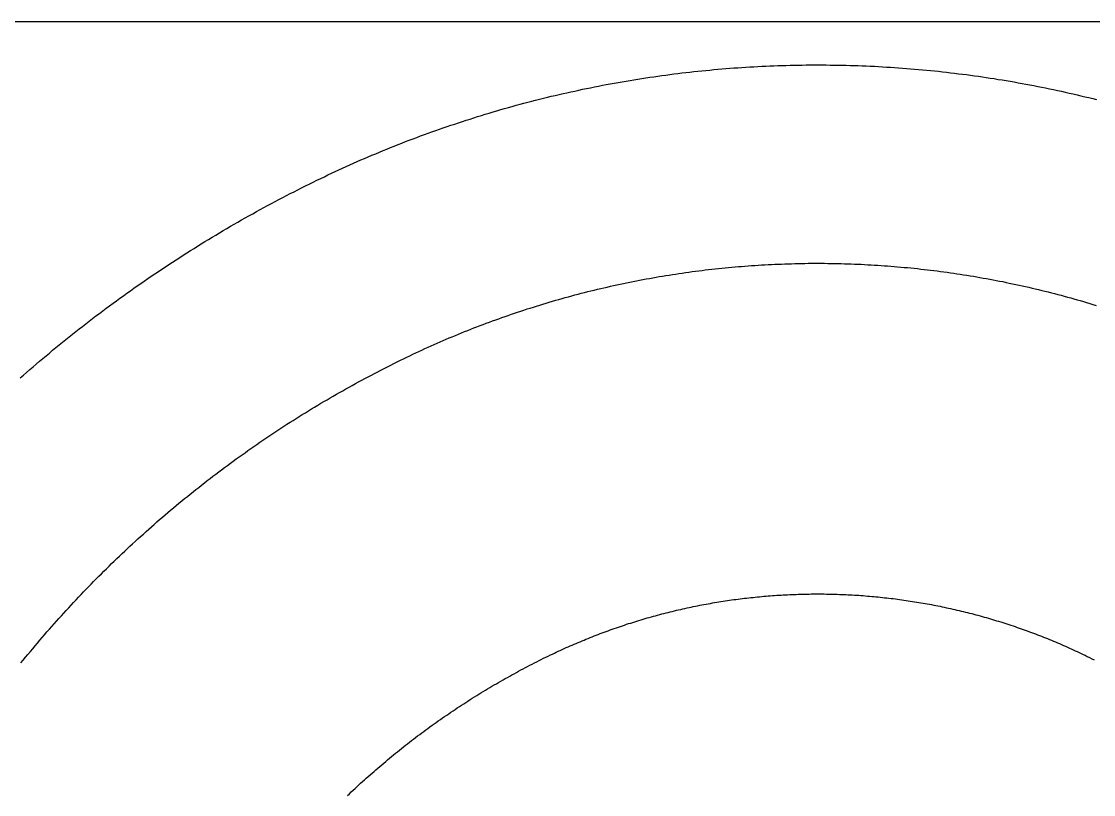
# Model space of a CAD drawing. Header units: millimetres. Extents: x 340 to 1003762, y 22 to 362022.
# Drawn here: x 613039.3 to 613180.9, y 291759.8 to 291861.9 of the extents above; entities that cross this region are included whole.
import ezdxf

# ---------------------------------------------------------------- set-up
doc = ezdxf.new("R2010")
doc.units = ezdxf.units.MM
for name, color, linetype in [('A-DEMOLICION SV', 40, 'Continuous'), ('LSBB_P_002 - PLANTA 1° NIVEL SALA DE VENTAS$0$A-Equipamiento acero inox', 8, 'Continuous'), ('LSBB_P_002 - PLANTA 1° NIVEL SALA DE VENTAS$0$A-TRAS-EQPM', 8, 'Continuous')]:
    doc.layers.add(name, color=color, linetype=linetype)

# ---------------------------------------------------------------- blocks, each defined once
blk = doc.blocks.new('LSBB_P_002 - PLANTA 1° NIVEL SALA DE VENTAS$0$laminadora')
at = {"layer": 'LSBB_P_002 - PLANTA 1° NIVEL SALA DE VENTAS$0$A-TRAS-EQPM'}
for p, q in [((-175623.292, 30446.937), (-175623.292, 30488.198)), ((-175627.029, 30472.568), (-175627.042, 30472.61)), ((-175624.311, 30472.565), (-175624.324, 30472.616)), ((-175631.709, 30472.554), (-175631.724, 30472.584)), ((-175631.694, 30472.524), (-175631.709, 30472.554)), ((-175631.679, 30472.493), (-175631.694, 30472.524)), ((-175631.664, 30472.463), (-175631.679, 30472.493)), ((-175631.652, 30472.437), (-175631.664, 30472.463)), ((-175627.017, 30472.526), (-175627.029, 30472.568)), ((-175627.004, 30472.484), (-175627.017, 30472.526)), ((-175626.992, 30472.442), (-175627.004, 30472.484)), ((-175624.298, 30472.513), (-175624.311, 30472.565)), ((-175624.286, 30472.462), (-175624.298, 30472.513)), ((-175624.273, 30472.41), (-175624.286, 30472.462)), ((-175631.639, 30472.412), (-175631.652, 30472.437)), ((-175631.627, 30472.386), (-175631.639, 30472.412)), ((-175631.615, 30472.36), (-175631.627, 30472.386)), ((-175631.603, 30472.334), (-175631.615, 30472.36)), ((-175631.591, 30472.308), (-175631.603, 30472.334)), ((-175626.979, 30472.4), (-175626.992, 30472.442)), ((-175626.967, 30472.358), (-175626.979, 30472.4)), ((-175626.955, 30472.316), (-175626.967, 30472.358)), ((-175624.261, 30472.358), (-175624.273, 30472.41)), ((-175624.249, 30472.307), (-175624.261, 30472.358)), ((-175631.579, 30472.282), (-175631.591, 30472.308)), ((-175631.568, 30472.256), (-175631.579, 30472.282)), ((-175631.556, 30472.23), (-175631.568, 30472.256)), ((-175631.544, 30472.204), (-175631.556, 30472.23)), ((-175631.533, 30472.178), (-175631.544, 30472.204)), ((-175631.521, 30472.152), (-175631.533, 30472.178)), ((-175626.943, 30472.274), (-175626.955, 30472.316)), ((-175626.932, 30472.231), (-175626.943, 30472.274)), ((-175626.92, 30472.189), (-175626.932, 30472.231)), ((-175626.909, 30472.146), (-175626.92, 30472.189)), ((-175624.238, 30472.255), (-175624.249, 30472.307)), ((-175624.226, 30472.203), (-175624.238, 30472.255)), ((-175624.214, 30472.151), (-175624.226, 30472.203)), ((-175631.51, 30472.126), (-175631.521, 30472.152)), ((-175631.499, 30472.099), (-175631.51, 30472.126)), ((-175631.488, 30472.073), (-175631.499, 30472.099)), ((-175631.477, 30472.047), (-175631.488, 30472.073)), ((-175631.466, 30472.02), (-175631.477, 30472.047)), ((-175626.898, 30472.104), (-175626.909, 30472.146)), ((-175626.886, 30472.062), (-175626.898, 30472.104)), ((-175626.876, 30472.019), (-175626.886, 30472.062)), ((-175624.203, 30472.099), (-175624.214, 30472.151)), ((-175624.192, 30472.047), (-175624.203, 30472.099)), ((-175624.181, 30471.995), (-175624.192, 30472.047)), ((-175631.455, 30471.994), (-175631.466, 30472.02)), ((-175631.444, 30471.967), (-175631.455, 30471.994)), ((-175631.434, 30471.941), (-175631.444, 30471.967)), ((-175631.423, 30471.914), (-175631.434, 30471.941)), ((-175631.413, 30471.888), (-175631.423, 30471.914)), ((-175626.865, 30471.977), (-175626.876, 30472.019)), ((-175626.854, 30471.934), (-175626.865, 30471.977)), ((-175626.844, 30471.891), (-175626.854, 30471.934)), ((-175624.171, 30471.943), (-175624.181, 30471.995)), ((-175624.16, 30471.891), (-175624.171, 30471.943)), ((-175631.402, 30471.861), (-175631.413, 30471.888)), ((-175631.392, 30471.835), (-175631.402, 30471.861)), ((-175631.382, 30471.808), (-175631.392, 30471.835)), ((-175631.372, 30471.781), (-175631.382, 30471.808)), ((-175631.362, 30471.755), (-175631.372, 30471.781)), ((-175631.352, 30471.728), (-175631.362, 30471.755)), ((-175626.833, 30471.849), (-175626.844, 30471.891)), ((-175626.823, 30471.806), (-175626.833, 30471.849)), ((-175626.813, 30471.763), (-175626.823, 30471.806)), ((-175626.803, 30471.721), (-175626.813, 30471.763)), ((-175624.15, 30471.839), (-175624.16, 30471.891)), ((-175624.14, 30471.787), (-175624.15, 30471.839)), ((-175624.13, 30471.735), (-175624.14, 30471.787)), ((-175631.342, 30471.701), (-175631.352, 30471.728)), ((-175631.333, 30471.674), (-175631.342, 30471.701)), ((-175631.323, 30471.647), (-175631.333, 30471.674)), ((-175631.313, 30471.62), (-175631.323, 30471.647)), ((-175631.304, 30471.593), (-175631.313, 30471.62)), ((-175626.793, 30471.678), (-175626.803, 30471.721)), ((-175626.784, 30471.635), (-175626.793, 30471.678)), ((-175626.774, 30471.592), (-175626.784, 30471.635)), ((-175624.12, 30471.683), (-175624.13, 30471.735)), ((-175624.11, 30471.631), (-175624.12, 30471.683)), ((-175624.101, 30471.578), (-175624.11, 30471.631)), ((-175631.295, 30471.567), (-175631.304, 30471.593)), ((-175631.285, 30471.54), (-175631.295, 30471.567)), ((-175631.276, 30471.512), (-175631.285, 30471.54)), ((-175631.267, 30471.485), (-175631.276, 30471.512)), ((-175631.258, 30471.458), (-175631.267, 30471.485)), ((-175626.765, 30471.549), (-175626.774, 30471.592)), ((-175626.756, 30471.506), (-175626.765, 30471.549)), ((-175626.747, 30471.463), (-175626.756, 30471.506)), ((-175624.092, 30471.526), (-175624.101, 30471.578)), ((-175624.083, 30471.474), (-175624.092, 30471.526)), ((-175624.074, 30471.421), (-175624.083, 30471.474)), ((-175631.249, 30471.431), (-175631.258, 30471.458)), ((-175631.241, 30471.404), (-175631.249, 30471.431)), ((-175631.232, 30471.377), (-175631.241, 30471.404)), ((-175631.224, 30471.35), (-175631.232, 30471.377)), ((-175631.215, 30471.322), (-175631.224, 30471.35)), ((-175626.738, 30471.42), (-175626.747, 30471.463)), ((-175626.729, 30471.377), (-175626.738, 30471.42)), ((-175626.721, 30471.334), (-175626.729, 30471.377)), ((-175626.713, 30471.291), (-175626.721, 30471.334)), ((-175624.065, 30471.369), (-175624.074, 30471.421)), ((-175624.057, 30471.317), (-175624.065, 30471.369)), ((-175631.207, 30471.295), (-175631.215, 30471.322)), ((-175631.198, 30471.268), (-175631.207, 30471.295)), ((-175631.19, 30471.24), (-175631.198, 30471.268)), ((-175631.182, 30471.213), (-175631.19, 30471.24)), ((-175631.174, 30471.186), (-175631.182, 30471.213)), ((-175626.704, 30471.248), (-175626.713, 30471.291)), ((-175626.696, 30471.205), (-175626.704, 30471.248)), ((-175626.688, 30471.162), (-175626.696, 30471.205)), ((-175624.048, 30471.264), (-175624.057, 30471.317)), ((-175624.04, 30471.212), (-175624.048, 30471.264)), ((-175624.032, 30471.159), (-175624.04, 30471.212)), ((-175631.166, 30471.158), (-175631.174, 30471.186)), ((-175631.159, 30471.131), (-175631.166, 30471.158)), ((-175631.151, 30471.103), (-175631.159, 30471.131)), ((-175631.143, 30471.076), (-175631.151, 30471.103)), ((-175631.136, 30471.048), (-175631.143, 30471.076)), ((-175631.128, 30471.021), (-175631.136, 30471.048)), ((-175626.681, 30471.119), (-175626.688, 30471.162)), ((-175626.673, 30471.075), (-175626.681, 30471.119)), ((-175626.665, 30471.032), (-175626.673, 30471.075)), ((-175624.025, 30471.107), (-175624.032, 30471.159)), ((-175624.017, 30471.054), (-175624.025, 30471.107)), ((-175624.01, 30471.001), (-175624.017, 30471.054)), ((-175631.121, 30470.993), (-175631.128, 30471.021)), ((-175631.114, 30470.966), (-175631.121, 30470.993)), ((-175631.107, 30470.938), (-175631.114, 30470.966)), ((-175631.1, 30470.91), (-175631.107, 30470.938)), ((-175631.093, 30470.883), (-175631.1, 30470.91)), ((-175626.658, 30470.989), (-175626.665, 30471.032)), ((-175626.651, 30470.946), (-175626.658, 30470.989)), ((-175626.644, 30470.902), (-175626.651, 30470.946)), ((-175624.002, 30470.949), (-175624.01, 30471.001)), ((-175623.995, 30470.896), (-175624.002, 30470.949)), ((-175631.086, 30470.855), (-175631.093, 30470.883)), ((-175631.079, 30470.827), (-175631.086, 30470.855)), ((-175631.073, 30470.799), (-175631.079, 30470.827)), ((-175631.066, 30470.772), (-175631.073, 30470.799)), ((-175631.06, 30470.744), (-175631.066, 30470.772)), ((-175626.637, 30470.859), (-175626.644, 30470.902)), ((-175626.63, 30470.816), (-175626.637, 30470.859)), ((-175626.624, 30470.772), (-175626.63, 30470.816)), ((-175626.617, 30470.729), (-175626.624, 30470.772)), ((-175623.989, 30470.844), (-175623.995, 30470.896)), ((-175623.982, 30470.791), (-175623.989, 30470.844)), ((-175623.975, 30470.738), (-175623.982, 30470.791)), ((-175631.053, 30470.716), (-175631.06, 30470.744)), ((-175631.047, 30470.688), (-175631.053, 30470.716)), ((-175631.041, 30470.66), (-175631.047, 30470.688)), ((-175631.035, 30470.632), (-175631.041, 30470.66)), ((-175631.029, 30470.604), (-175631.035, 30470.632)), ((-175626.611, 30470.685), (-175626.617, 30470.729)), ((-175626.605, 30470.642), (-175626.611, 30470.685)), ((-175626.599, 30470.598), (-175626.605, 30470.642)), ((-175623.969, 30470.685), (-175623.975, 30470.738)), ((-175623.963, 30470.633), (-175623.969, 30470.685)), ((-175623.957, 30470.58), (-175623.963, 30470.633)), ((-175631.023, 30470.577), (-175631.029, 30470.604)), ((-175631.017, 30470.549), (-175631.023, 30470.577)), ((-175631.012, 30470.521), (-175631.017, 30470.549)), ((-175631.006, 30470.493), (-175631.012, 30470.521)), ((-175631.001, 30470.465), (-175631.006, 30470.493)), ((-175626.593, 30470.555), (-175626.599, 30470.598)), ((-175626.588, 30470.511), (-175626.593, 30470.555)), ((-175626.582, 30470.468), (-175626.588, 30470.511)), ((-175623.951, 30470.527), (-175623.957, 30470.58)), ((-175623.946, 30470.474), (-175623.951, 30470.527)), ((-175630.995, 30470.437), (-175631.001, 30470.465)), ((-175630.99, 30470.409), (-175630.995, 30470.437)), ((-175630.985, 30470.38), (-175630.99, 30470.409)), ((-175630.98, 30470.352), (-175630.985, 30470.38)), ((-175630.975, 30470.324), (-175630.98, 30470.352)), ((-175626.577, 30470.424), (-175626.582, 30470.468)), ((-175626.572, 30470.381), (-175626.577, 30470.424)), ((-175626.567, 30470.337), (-175626.572, 30470.381)), ((-175626.562, 30470.293), (-175626.567, 30470.337)), ((-175623.941, 30470.422), (-175623.946, 30470.474)), ((-175623.935, 30470.369), (-175623.941, 30470.422)), ((-175623.93, 30470.316), (-175623.935, 30470.369)), ((-175630.97, 30470.296), (-175630.975, 30470.324)), ((-175630.965, 30470.268), (-175630.97, 30470.296)), ((-175630.961, 30470.24), (-175630.965, 30470.268)), ((-175630.956, 30470.212), (-175630.961, 30470.24)), ((-175630.952, 30470.184), (-175630.956, 30470.212)), ((-175626.557, 30470.25), (-175626.562, 30470.293)), ((-175626.552, 30470.206), (-175626.557, 30470.25)), ((-175626.548, 30470.162), (-175626.552, 30470.206)), ((-175623.926, 30470.263), (-175623.93, 30470.316)), ((-175623.921, 30470.21), (-175623.926, 30470.263)), ((-175623.917, 30470.157), (-175623.921, 30470.21)), ((-175630.947, 30470.155), (-175630.952, 30470.184)), ((-175630.943, 30470.127), (-175630.947, 30470.155)), ((-175630.939, 30470.099), (-175630.943, 30470.127)), ((-175630.935, 30470.071), (-175630.939, 30470.099)), ((-175630.931, 30470.042), (-175630.935, 30470.071)), ((-175626.544, 30470.119), (-175626.548, 30470.162)), ((-175626.54, 30470.075), (-175626.544, 30470.119)), ((-175626.536, 30470.031), (-175626.54, 30470.075)), ((-175623.912, 30470.104), (-175623.917, 30470.157)), ((-175623.908, 30470.051), (-175623.912, 30470.104)), ((-175630.927, 30470.014), (-175630.931, 30470.042)), ((-175630.923, 30469.986), (-175630.927, 30470.014)), ((-175630.919, 30469.958), (-175630.923, 30469.986)), ((-175630.916, 30469.929), (-175630.919, 30469.958)), ((-175630.912, 30469.901), (-175630.916, 30469.929)), ((-175626.532, 30469.988), (-175626.536, 30470.031)), ((-175626.528, 30469.944), (-175626.532, 30469.988)), ((-175626.525, 30469.9), (-175626.528, 30469.944)), ((-175623.905, 30469.998), (-175623.908, 30470.051)), ((-175623.901, 30469.945), (-175623.905, 30469.998)), ((-175623.897, 30469.892), (-175623.901, 30469.945)), ((-175630.909, 30469.873), (-175630.912, 30469.901)), ((-175630.906, 30469.844), (-175630.909, 30469.873)), ((-175630.903, 30469.816), (-175630.906, 30469.844)), ((-175630.9, 30469.787), (-175630.903, 30469.816)), ((-175630.897, 30469.759), (-175630.9, 30469.787)), ((-175626.521, 30469.856), (-175626.525, 30469.9)), ((-175626.518, 30469.813), (-175626.521, 30469.856)), ((-175626.515, 30469.769), (-175626.518, 30469.813)), ((-175623.894, 30469.839), (-175623.897, 30469.892)), ((-175623.891, 30469.786), (-175623.894, 30469.839)), ((-175623.888, 30469.733), (-175623.891, 30469.786)), ((-175630.894, 30469.731), (-175630.897, 30469.759)), ((-175630.891, 30469.702), (-175630.894, 30469.731)), ((-175630.888, 30469.674), (-175630.891, 30469.702)), ((-175630.886, 30469.645), (-175630.888, 30469.674)), ((-175630.883, 30469.617), (-175630.886, 30469.645)), ((-175626.512, 30469.725), (-175626.515, 30469.769)), ((-175626.51, 30469.681), (-175626.512, 30469.725)), ((-175626.507, 30469.637), (-175626.51, 30469.681)), ((-175626.505, 30469.594), (-175626.507, 30469.637)), ((-175623.885, 30469.68), (-175623.888, 30469.733)), ((-175623.883, 30469.627), (-175623.885, 30469.68)), ((-175630.881, 30469.589), (-175630.883, 30469.617)), ((-175630.879, 30469.56), (-175630.881, 30469.589)), ((-175630.876, 30469.532), (-175630.879, 30469.56)), ((-175630.874, 30469.503), (-175630.876, 30469.532)), ((-175630.872, 30469.475), (-175630.874, 30469.503)), ((-175626.502, 30469.55), (-175626.505, 30469.594)), ((-175626.5, 30469.506), (-175626.502, 30469.55)), ((-175626.498, 30469.462), (-175626.5, 30469.506)), ((-175623.88, 30469.574), (-175623.883, 30469.627)), ((-175623.878, 30469.521), (-175623.88, 30469.574)), ((-175623.876, 30469.468), (-175623.878, 30469.521)), ((-175630.87, 30469.446), (-175630.872, 30469.475)), ((-175630.869, 30469.418), (-175630.87, 30469.446)), ((-175630.867, 30469.389), (-175630.869, 30469.418)), ((-175630.865, 30469.361), (-175630.867, 30469.389)), ((-175630.864, 30469.332), (-175630.865, 30469.361)), ((-175626.496, 30469.418), (-175626.498, 30469.462)), ((-175626.495, 30469.374), (-175626.496, 30469.418)), ((-175626.493, 30469.331), (-175626.495, 30469.374)), ((-175623.874, 30469.415), (-175623.876, 30469.468)), ((-175623.873, 30469.362), (-175623.874, 30469.415)), ((-175623.871, 30469.309), (-175623.873, 30469.362)), ((-175630.863, 30469.304), (-175630.864, 30469.332)), ((-175630.861, 30469.275), (-175630.863, 30469.304)), ((-175630.86, 30469.247), (-175630.861, 30469.275)), ((-175630.859, 30469.218), (-175630.86, 30469.247)), ((-175630.858, 30469.19), (-175630.859, 30469.218)), ((-175626.492, 30469.287), (-175626.493, 30469.331)), ((-175626.491, 30469.243), (-175626.492, 30469.287)), ((-175626.49, 30469.199), (-175626.491, 30469.243)), ((-175623.87, 30469.256), (-175623.871, 30469.309)), ((-175623.869, 30469.203), (-175623.87, 30469.256)), ((-175630.857, 30469.161), (-175630.858, 30469.19)), ((-175630.857, 30469.133), (-175630.857, 30469.161)), ((-175630.856, 30469.104), (-175630.857, 30469.133)), ((-175630.855, 30469.076), (-175630.856, 30469.104)), ((-175630.855, 30469.047), (-175630.855, 30469.076)), ((-175626.489, 30469.155), (-175626.49, 30469.199)), ((-175626.488, 30469.111), (-175626.489, 30469.155)), ((-175626.488, 30469.067), (-175626.488, 30469.111)), ((-175626.487, 30469.023), (-175626.488, 30469.067)), ((-175623.868, 30469.15), (-175623.869, 30469.203)), ((-175623.868, 30469.097), (-175623.868, 30469.15)), ((-175623.867, 30469.044), (-175623.868, 30469.097)), ((-175630.854, 30469.019), (-175630.855, 30469.047)), ((-175630.854, 30468.99), (-175630.854, 30469.019)), ((-175630.854, 30468.962), (-175630.854, 30468.99)), ((-175630.854, 30468.933), (-175630.854, 30468.962)), ((-175630.854, 30468.904), (-175630.854, 30468.933)), ((-175626.487, 30468.98), (-175626.487, 30469.023)), ((-175626.487, 30468.936), (-175626.487, 30468.98)), ((-175626.487, 30468.892), (-175626.487, 30468.936)), ((-175623.867, 30468.99), (-175623.867, 30469.044)), ((-175623.867, 30468.937), (-175623.867, 30468.99)), ((-175623.867, 30468.884), (-175623.867, 30468.937)), ((-175630.856, 30468.762), (-175630.855, 30468.79)), ((-175630.855, 30468.819), (-175630.854, 30468.847)), ((-175630.855, 30468.79), (-175630.855, 30468.819)), ((-175630.854, 30468.876), (-175630.854, 30468.904)), ((-175630.854, 30468.847), (-175630.854, 30468.876)), ((-175626.488, 30468.76), (-175626.487, 30468.804)), ((-175626.487, 30468.848), (-175626.487, 30468.892)), ((-175626.487, 30468.804), (-175626.487, 30468.848)), ((-175623.867, 30468.831), (-175623.867, 30468.884)), ((-175623.867, 30468.778), (-175623.867, 30468.831)), ((-175630.86, 30468.619), (-175630.859, 30468.648)), ((-175630.859, 30468.648), (-175630.858, 30468.676)), ((-175630.858, 30468.676), (-175630.857, 30468.705)), ((-175630.857, 30468.705), (-175630.856, 30468.733)), ((-175630.856, 30468.733), (-175630.856, 30468.762)), ((-175626.49, 30468.629), (-175626.489, 30468.672)), ((-175626.489, 30468.716), (-175626.488, 30468.76)), ((-175626.489, 30468.672), (-175626.489, 30468.716)), ((-175623.87, 30468.619), (-175623.869, 30468.672)), ((-175623.869, 30468.672), (-175623.868, 30468.725)), ((-175623.868, 30468.725), (-175623.867, 30468.778)), ((-175630.866, 30468.477), (-175630.865, 30468.505)), ((-175630.865, 30468.505), (-175630.864, 30468.534)), ((-175630.864, 30468.534), (-175630.862, 30468.562)), ((-175630.862, 30468.562), (-175630.861, 30468.591)), ((-175630.861, 30468.591), (-175630.86, 30468.619)), ((-175626.496, 30468.453), (-175626.494, 30468.497)), ((-175626.494, 30468.497), (-175626.493, 30468.541)), ((-175626.493, 30468.541), (-175626.492, 30468.585)), ((-175626.492, 30468.585), (-175626.49, 30468.629)), ((-175623.874, 30468.46), (-175623.872, 30468.513)), ((-175623.872, 30468.513), (-175623.871, 30468.566)), ((-175623.871, 30468.566), (-175623.87, 30468.619)), ((-175630.876, 30468.334), (-175630.874, 30468.363)), ((-175630.874, 30468.363), (-175630.872, 30468.391)), ((-175630.872, 30468.391), (-175630.87, 30468.42)), ((-175630.87, 30468.42), (-175630.868, 30468.448)), ((-175630.868, 30468.448), (-175630.866, 30468.477)), ((-175626.502, 30468.322), (-175626.5, 30468.365)), ((-175626.5, 30468.365), (-175626.498, 30468.409)), ((-175626.498, 30468.409), (-175626.496, 30468.453)), ((-175623.878, 30468.353), (-175623.876, 30468.406)), ((-175623.876, 30468.406), (-175623.874, 30468.46)), ((-175630.887, 30468.192), (-175630.885, 30468.221)), ((-175630.885, 30468.221), (-175630.882, 30468.249)), ((-175630.882, 30468.249), (-175630.88, 30468.277)), ((-175630.88, 30468.277), (-175630.878, 30468.306)), ((-175630.878, 30468.306), (-175630.876, 30468.334)), ((-175626.509, 30468.19), (-175626.506, 30468.234)), ((-175626.506, 30468.234), (-175626.504, 30468.278)), ((-175626.504, 30468.278), (-175626.502, 30468.322)), ((-175623.884, 30468.194), (-175623.882, 30468.247)), ((-175623.882, 30468.247), (-175623.88, 30468.3)), ((-175623.88, 30468.3), (-175623.878, 30468.353)), ((-175630.902, 30468.05), (-175630.899, 30468.079)), ((-175630.899, 30468.079), (-175630.896, 30468.107)), ((-175630.896, 30468.107), (-175630.893, 30468.135)), ((-175630.893, 30468.135), (-175630.89, 30468.164)), ((-175630.89, 30468.164), (-175630.887, 30468.192)), ((-175626.517, 30468.059), (-175626.514, 30468.102)), ((-175626.514, 30468.102), (-175626.511, 30468.146)), ((-175626.511, 30468.146), (-175626.509, 30468.19)), ((-175623.893, 30468.035), (-175623.89, 30468.088)), ((-175623.89, 30468.088), (-175623.887, 30468.141)), ((-175623.887, 30468.141), (-175623.884, 30468.194)), ((-175630.918, 30467.908), (-175630.915, 30467.937)), ((-175630.915, 30467.937), (-175630.911, 30467.965)), ((-175630.911, 30467.965), (-175630.908, 30467.993)), ((-175630.908, 30467.993), (-175630.905, 30468.022)), ((-175630.905, 30468.022), (-175630.902, 30468.05)), ((-175626.527, 30467.927), (-175626.524, 30467.971)), ((-175626.524, 30467.971), (-175626.52, 30468.015)), ((-175626.52, 30468.015), (-175626.517, 30468.059)), ((-175623.903, 30467.876), (-175623.9, 30467.929)), ((-175623.9, 30467.929), (-175623.896, 30467.982)), ((-175623.896, 30467.982), (-175623.893, 30468.035)), ((-175630.937, 30467.767), (-175630.933, 30467.795)), ((-175630.933, 30467.795), (-175630.929, 30467.824)), ((-175630.929, 30467.824), (-175630.926, 30467.852)), ((-175630.926, 30467.852), (-175630.922, 30467.88)), ((-175630.922, 30467.88), (-175630.918, 30467.908)), ((-175626.542, 30467.753), (-175626.538, 30467.796)), ((-175626.538, 30467.796), (-175626.534, 30467.84)), ((-175626.534, 30467.84), (-175626.531, 30467.884)), ((-175626.531, 30467.884), (-175626.527, 30467.927)), ((-175623.911, 30467.77), (-175623.907, 30467.823)), ((-175623.907, 30467.823), (-175623.903, 30467.876)), ((-175630.959, 30467.626), (-175630.954, 30467.654)), ((-175630.954, 30467.654), (-175630.95, 30467.682)), ((-175630.95, 30467.682), (-175630.946, 30467.711)), ((-175630.946, 30467.711), (-175630.942, 30467.739)), ((-175630.942, 30467.739), (-175630.937, 30467.767)), ((-175626.555, 30467.622), (-175626.551, 30467.665)), ((-175626.551, 30467.665), (-175626.547, 30467.709)), ((-175626.547, 30467.709), (-175626.542, 30467.753)), ((-175623.924, 30467.612), (-175623.92, 30467.664)), ((-175623.92, 30467.664), (-175623.915, 30467.717)), ((-175623.915, 30467.717), (-175623.911, 30467.77)), ((-175630.983, 30467.485), (-175630.978, 30467.514)), ((-175630.978, 30467.514), (-175630.973, 30467.542)), ((-175630.973, 30467.542), (-175630.968, 30467.57)), ((-175630.968, 30467.57), (-175630.964, 30467.598)), ((-175630.964, 30467.598), (-175630.959, 30467.626)), ((-175626.57, 30467.491), (-175626.565, 30467.534)), ((-175626.565, 30467.534), (-175626.56, 30467.578)), ((-175626.56, 30467.578), (-175626.555, 30467.622)), ((-175623.939, 30467.453), (-175623.934, 30467.506)), ((-175623.934, 30467.506), (-175623.929, 30467.559)), ((-175623.929, 30467.559), (-175623.924, 30467.612)), ((-175631.01, 30467.345), (-175631.004, 30467.373)), ((-175631.004, 30467.373), (-175630.999, 30467.401)), ((-175630.999, 30467.401), (-175630.993, 30467.429)), ((-175630.993, 30467.429), (-175630.988, 30467.457)), ((-175630.988, 30467.457), (-175630.983, 30467.485)), ((-175626.586, 30467.36), (-175626.58, 30467.404)), ((-175626.58, 30467.404), (-175626.575, 30467.447)), ((-175626.575, 30467.447), (-175626.57, 30467.491)), ((-175623.95, 30467.347), (-175623.944, 30467.4)), ((-175623.944, 30467.4), (-175623.939, 30467.453)), ((-175631.039, 30467.206), (-175631.033, 30467.233)), ((-175631.033, 30467.233), (-175631.027, 30467.261)), ((-175631.027, 30467.261), (-175631.021, 30467.289)), ((-175631.021, 30467.289), (-175631.015, 30467.317)), ((-175631.015, 30467.317), (-175631.01, 30467.345)), ((-175626.609, 30467.186), (-175626.603, 30467.229)), ((-175626.603, 30467.229), (-175626.597, 30467.273)), ((-175626.597, 30467.273), (-175626.591, 30467.316)), ((-175626.591, 30467.316), (-175626.586, 30467.36)), ((-175623.967, 30467.189), (-175623.961, 30467.242)), ((-175623.961, 30467.242), (-175623.955, 30467.295)), ((-175623.955, 30467.295), (-175623.95, 30467.347)), ((-175631.07, 30467.066), (-175631.064, 30467.094)), ((-175631.064, 30467.094), (-175631.057, 30467.122)), ((-175631.057, 30467.122), (-175631.051, 30467.15)), ((-175631.051, 30467.15), (-175631.045, 30467.178)), ((-175631.045, 30467.178), (-175631.039, 30467.206)), ((-175626.628, 30467.056), (-175626.622, 30467.099)), ((-175626.622, 30467.099), (-175626.615, 30467.143)), ((-175626.615, 30467.143), (-175626.609, 30467.186)), ((-175623.986, 30467.031), (-175623.98, 30467.084)), ((-175623.98, 30467.084), (-175623.973, 30467.136)), ((-175623.973, 30467.136), (-175623.967, 30467.189)), ((-175631.104, 30466.928), (-175631.097, 30466.956)), ((-175631.097, 30466.956), (-175631.09, 30466.983)), ((-175631.09, 30466.983), (-175631.084, 30467.011)), ((-175631.084, 30467.011), (-175631.077, 30467.039)), ((-175631.077, 30467.039), (-175631.07, 30467.066)), ((-175626.648, 30466.926), (-175626.642, 30466.969)), ((-175626.642, 30466.969), (-175626.635, 30467.012)), ((-175626.635, 30467.012), (-175626.628, 30467.056)), ((-175624, 30466.926), (-175623.993, 30466.978)), ((-175623.993, 30466.978), (-175623.986, 30467.031)), ((-175631.141, 30466.79), (-175631.133, 30466.817)), ((-175631.133, 30466.817), (-175631.126, 30466.845)), ((-175631.126, 30466.845), (-175631.118, 30466.873)), ((-175631.118, 30466.873), (-175631.111, 30466.9)), ((-175631.111, 30466.9), (-175631.104, 30466.928)), ((-175626.67, 30466.796), (-175626.663, 30466.839)), ((-175626.663, 30466.839), (-175626.656, 30466.882)), ((-175626.656, 30466.882), (-175626.648, 30466.926)), ((-175624.022, 30466.768), (-175624.014, 30466.82)), ((-175624.014, 30466.82), (-175624.007, 30466.873)), ((-175624.007, 30466.873), (-175624, 30466.926)), ((-175631.179, 30466.653), (-175631.171, 30466.68)), ((-175631.171, 30466.68), (-175631.164, 30466.707)), ((-175631.164, 30466.707), (-175631.156, 30466.735)), ((-175631.156, 30466.735), (-175631.148, 30466.762)), ((-175631.148, 30466.762), (-175631.141, 30466.79)), ((-175626.701, 30466.623), (-175626.693, 30466.666)), ((-175626.693, 30466.666), (-175626.686, 30466.709)), ((-175626.686, 30466.709), (-175626.678, 30466.753)), ((-175626.678, 30466.753), (-175626.67, 30466.796)), ((-175624.045, 30466.61), (-175624.037, 30466.663)), ((-175624.037, 30466.663), (-175624.03, 30466.715)), ((-175624.03, 30466.715), (-175624.022, 30466.768)), ((-175631.229, 30466.489), (-175631.221, 30466.516)), ((-175631.221, 30466.516), (-175631.212, 30466.543)), ((-175631.212, 30466.543), (-175631.204, 30466.571)), ((-175631.204, 30466.571), (-175631.196, 30466.598)), ((-175631.196, 30466.598), (-175631.187, 30466.625)), ((-175631.187, 30466.625), (-175631.179, 30466.653)), ((-175626.726, 30466.494), (-175626.718, 30466.537)), ((-175626.718, 30466.537), (-175626.71, 30466.58)), ((-175626.71, 30466.58), (-175626.701, 30466.623)), ((-175624.062, 30466.505), (-175624.054, 30466.558)), ((-175624.054, 30466.558), (-175624.045, 30466.61)), ((-175631.273, 30466.353), (-175631.264, 30466.38)), ((-175631.264, 30466.38), (-175631.255, 30466.407)), ((-175631.255, 30466.407), (-175631.246, 30466.434)), ((-175631.246, 30466.434), (-175631.238, 30466.462)), ((-175631.238, 30466.462), (-175631.229, 30466.489)), ((-175626.753, 30466.365), (-175626.744, 30466.408)), ((-175626.744, 30466.408), (-175626.735, 30466.451)), ((-175626.735, 30466.451), (-175626.726, 30466.494)), ((-175624.089, 30466.348), (-175624.08, 30466.401)), ((-175624.08, 30466.401), (-175624.071, 30466.453)), ((-175624.071, 30466.453), (-175624.062, 30466.505)), ((-175631.32, 30466.218), (-175631.31, 30466.245)), ((-175631.31, 30466.245), (-175631.301, 30466.272)), ((-175631.301, 30466.272), (-175631.291, 30466.299)), ((-175631.291, 30466.299), (-175631.282, 30466.326)), ((-175631.282, 30466.326), (-175631.273, 30466.353)), ((-175626.79, 30466.193), (-175626.781, 30466.236)), ((-175626.781, 30466.236), (-175626.771, 30466.279)), ((-175626.771, 30466.279), (-175626.762, 30466.322)), ((-175626.762, 30466.322), (-175626.753, 30466.365)), ((-175624.117, 30466.192), (-175624.107, 30466.244)), ((-175624.107, 30466.244), (-175624.098, 30466.296)), ((-175624.098, 30466.296), (-175624.089, 30466.348)), ((-175631.368, 30466.084), (-175631.358, 30466.111)), ((-175631.358, 30466.111), (-175631.349, 30466.138)), ((-175631.349, 30466.138), (-175631.339, 30466.164)), ((-175631.339, 30466.164), (-175631.329, 30466.191)), ((-175631.329, 30466.191), (-175631.32, 30466.218)), ((-175626.82, 30466.065), (-175626.81, 30466.108)), ((-175626.81, 30466.108), (-175626.8, 30466.15)), ((-175626.8, 30466.15), (-175626.79, 30466.193)), ((-175624.136, 30466.087), (-175624.126, 30466.139)), ((-175624.126, 30466.139), (-175624.117, 30466.192)), ((-175631.43, 30465.924), (-175631.42, 30465.951)), ((-175631.42, 30465.951), (-175631.409, 30465.977)), ((-175631.409, 30465.977), (-175631.399, 30466.004)), ((-175631.399, 30466.004), (-175631.389, 30466.031)), ((-175631.389, 30466.031), (-175631.378, 30466.057)), ((-175631.378, 30466.057), (-175631.368, 30466.084)), ((-175626.85, 30465.937), (-175626.84, 30465.98)), ((-175626.84, 30465.98), (-175626.83, 30466.022)), ((-175626.83, 30466.022), (-175626.82, 30466.065)), ((-175624.167, 30465.931), (-175624.156, 30465.983)), ((-175624.156, 30465.983), (-175624.146, 30466.035)), ((-175624.146, 30466.035), (-175624.136, 30466.087)), ((-175631.484, 30465.792), (-175631.473, 30465.819)), ((-175631.473, 30465.819), (-175631.462, 30465.845)), ((-175631.462, 30465.845), (-175631.451, 30465.871)), ((-175631.451, 30465.871), (-175631.441, 30465.898)), ((-175631.441, 30465.898), (-175631.43, 30465.924)), ((-175626.894, 30465.767), (-175626.883, 30465.809)), ((-175626.883, 30465.809), (-175626.872, 30465.852)), ((-175626.872, 30465.852), (-175626.861, 30465.894)), ((-175626.861, 30465.894), (-175626.85, 30465.937)), ((-175624.199, 30465.775), (-175624.188, 30465.827)), ((-175624.188, 30465.827), (-175624.178, 30465.879)), ((-175624.178, 30465.879), (-175624.167, 30465.931)), ((-175631.54, 30465.661), (-175631.529, 30465.687)), ((-175631.529, 30465.687), (-175631.517, 30465.714)), ((-175631.517, 30465.714), (-175631.506, 30465.74)), ((-175631.506, 30465.74), (-175631.495, 30465.766)), ((-175631.495, 30465.766), (-175631.484, 30465.792)), ((-175626.928, 30465.64), (-175626.916, 30465.682)), ((-175626.916, 30465.682), (-175626.905, 30465.724)), ((-175626.905, 30465.724), (-175626.894, 30465.767)), ((-175624.233, 30465.619), (-175624.222, 30465.671)), ((-175624.222, 30465.671), (-175624.211, 30465.723)), ((-175624.211, 30465.723), (-175624.199, 30465.775)), ((-175631.611, 30465.505), (-175631.599, 30465.531)), ((-175631.599, 30465.531), (-175631.587, 30465.557)), ((-175631.587, 30465.557), (-175631.575, 30465.583)), ((-175631.575, 30465.583), (-175631.563, 30465.609)), ((-175631.563, 30465.609), (-175631.552, 30465.635)), ((-175631.552, 30465.635), (-175631.54, 30465.661)), ((-175626.963, 30465.513), (-175626.951, 30465.555)), ((-175626.951, 30465.555), (-175626.939, 30465.597)), ((-175626.939, 30465.597), (-175626.928, 30465.64)), ((-175624.257, 30465.516), (-175624.245, 30465.568)), ((-175624.245, 30465.568), (-175624.233, 30465.619)), ((-175631.674, 30465.372), (-175631.66, 30465.402)), ((-175631.66, 30465.402), (-175631.647, 30465.428)), ((-175631.647, 30465.428), (-175631.635, 30465.454)), ((-175631.635, 30465.454), (-175631.623, 30465.479)), ((-175631.623, 30465.479), (-175631.611, 30465.505)), ((-175627.012, 30465.344), (-175627, 30465.386)), ((-175627, 30465.386), (-175626.987, 30465.428)), ((-175626.987, 30465.428), (-175626.975, 30465.471)), ((-175626.975, 30465.471), (-175626.963, 30465.513)), ((-175624.294, 30465.361), (-175624.281, 30465.412)), ((-175624.281, 30465.412), (-175624.269, 30465.464)), ((-175624.269, 30465.464), (-175624.257, 30465.516)), ((-175631.749, 30465.221), (-175631.734, 30465.251)), ((-175631.734, 30465.251), (-175631.719, 30465.281)), ((-175631.719, 30465.281), (-175631.704, 30465.311)), ((-175631.704, 30465.311), (-175631.689, 30465.341)), ((-175631.689, 30465.341), (-175631.674, 30465.372)), ((-175627.051, 30465.218), (-175627.038, 30465.26)), ((-175627.038, 30465.26), (-175627.025, 30465.302)), ((-175627.025, 30465.302), (-175627.012, 30465.344)), ((-175624.332, 30465.206), (-175624.319, 30465.258)), ((-175624.319, 30465.258), (-175624.306, 30465.309)), ((-175624.306, 30465.309), (-175624.294, 30465.361)), ((-175631.827, 30465.071), (-175631.811, 30465.1)), ((-175631.811, 30465.1), (-175631.796, 30465.13)), ((-175631.796, 30465.13), (-175631.78, 30465.16)), ((-175631.78, 30465.16), (-175631.765, 30465.19)), ((-175631.765, 30465.19), (-175631.749, 30465.221)), ((-175627.09, 30465.093), (-175627.077, 30465.135)), ((-175627.077, 30465.135), (-175627.064, 30465.177)), ((-175627.064, 30465.177), (-175627.051, 30465.218)), ((-175624.372, 30465.052), (-175624.359, 30465.103)), ((-175624.359, 30465.103), (-175624.345, 30465.155)), ((-175624.345, 30465.155), (-175624.332, 30465.206)), ((-175631.89, 30464.952), (-175631.874, 30464.981)), ((-175631.874, 30464.981), (-175631.858, 30465.011)), ((-175631.858, 30465.011), (-175631.843, 30465.041)), ((-175631.843, 30465.041), (-175631.827, 30465.071)), ((-175627.146, 30464.926), (-175627.132, 30464.968)), ((-175627.132, 30464.968), (-175627.118, 30465.009)), ((-175627.118, 30465.009), (-175627.104, 30465.051)), ((-175627.104, 30465.051), (-175627.09, 30465.093)), ((-175624.4, 30464.95), (-175624.386, 30465.001)), ((-175624.386, 30465.001), (-175624.372, 30465.052)), ((-175631.972, 30464.804), (-175631.956, 30464.833)), ((-175631.956, 30464.833), (-175631.939, 30464.863)), ((-175631.939, 30464.863), (-175631.923, 30464.892)), ((-175631.923, 30464.892), (-175631.907, 30464.922)), ((-175631.907, 30464.922), (-175631.89, 30464.952)), ((-175627.188, 30464.802), (-175627.174, 30464.843)), ((-175627.174, 30464.843), (-175627.16, 30464.885)), ((-175627.16, 30464.885), (-175627.146, 30464.926)), ((-175624.443, 30464.796), (-175624.428, 30464.847)), ((-175624.428, 30464.847), (-175624.414, 30464.898)), ((-175624.414, 30464.898), (-175624.4, 30464.95)), ((-175632.056, 30464.658), (-175632.039, 30464.687)), ((-175632.039, 30464.687), (-175632.022, 30464.716)), ((-175632.022, 30464.716), (-175632.006, 30464.745)), ((-175632.006, 30464.745), (-175631.989, 30464.775)), ((-175631.989, 30464.775), (-175631.972, 30464.804)), ((-175627.248, 30464.636), (-175627.233, 30464.678)), ((-175627.233, 30464.678), (-175627.218, 30464.719)), ((-175627.218, 30464.719), (-175627.203, 30464.76)), ((-175627.203, 30464.76), (-175627.188, 30464.802)), ((-175624.487, 30464.643), (-175624.472, 30464.694)), ((-175624.472, 30464.694), (-175624.457, 30464.745)), ((-175624.457, 30464.745), (-175624.443, 30464.796)), ((-175632.143, 30464.513), (-175632.125, 30464.542)), ((-175632.125, 30464.542), (-175632.108, 30464.571)), ((-175632.108, 30464.571), (-175632.091, 30464.6)), ((-175632.091, 30464.6), (-175632.073, 30464.629)), ((-175632.073, 30464.629), (-175632.056, 30464.658)), ((-175627.294, 30464.513), (-175627.278, 30464.554)), ((-175627.278, 30464.554), (-175627.263, 30464.595)), ((-175627.263, 30464.595), (-175627.248, 30464.636)), ((-175624.533, 30464.491), (-175624.518, 30464.541)), ((-175624.518, 30464.541), (-175624.502, 30464.592)), ((-175624.502, 30464.592), (-175624.487, 30464.643)), ((-175632.231, 30464.369), (-175632.214, 30464.398)), ((-175632.214, 30464.398), (-175632.196, 30464.427)), ((-175632.196, 30464.427), (-175632.178, 30464.455)), ((-175632.178, 30464.455), (-175632.16, 30464.484)), ((-175632.16, 30464.484), (-175632.143, 30464.513)), ((-175627.357, 30464.349), (-175627.341, 30464.39)), ((-175627.341, 30464.39), (-175627.325, 30464.431)), ((-175627.325, 30464.431), (-175627.309, 30464.472)), ((-175627.309, 30464.472), (-175627.294, 30464.513)), ((-175624.581, 30464.339), (-175624.565, 30464.389)), ((-175624.565, 30464.389), (-175624.549, 30464.44)), ((-175624.549, 30464.44), (-175624.533, 30464.491)), ((-175632.323, 30464.227), (-175632.304, 30464.256)), ((-175632.304, 30464.256), (-175632.286, 30464.284)), ((-175632.286, 30464.284), (-175632.268, 30464.312)), ((-175632.268, 30464.312), (-175632.249, 30464.341)), ((-175632.249, 30464.341), (-175632.231, 30464.369)), ((-175627.406, 30464.227), (-175627.389, 30464.268)), ((-175627.389, 30464.268), (-175627.373, 30464.309)), ((-175627.373, 30464.309), (-175627.357, 30464.349)), ((-175624.613, 30464.238), (-175624.597, 30464.288)), ((-175624.597, 30464.288), (-175624.581, 30464.339)), ((-175632.416, 30464.087), (-175632.397, 30464.115)), ((-175632.397, 30464.115), (-175632.378, 30464.143)), ((-175632.378, 30464.143), (-175632.36, 30464.171)), ((-175632.36, 30464.171), (-175632.341, 30464.199)), ((-175632.341, 30464.199), (-175632.323, 30464.227)), ((-175627.473, 30464.065), (-175627.456, 30464.105)), ((-175627.456, 30464.105), (-175627.439, 30464.146)), ((-175627.439, 30464.146), (-175627.422, 30464.186)), ((-175627.422, 30464.186), (-175627.406, 30464.227)), ((-175624.664, 30464.086), (-175624.647, 30464.137)), ((-175624.647, 30464.137), (-175624.63, 30464.187)), ((-175624.63, 30464.187), (-175624.613, 30464.238)), ((-175632.511, 30463.948), (-175632.492, 30463.975)), ((-175632.492, 30463.975), (-175632.473, 30464.003)), ((-175632.473, 30464.003), (-175632.454, 30464.031)), ((-175632.454, 30464.031), (-175632.435, 30464.059)), ((-175632.435, 30464.059), (-175632.416, 30464.087)), ((-175627.525, 30463.944), (-175627.507, 30463.984)), ((-175627.507, 30463.984), (-175627.49, 30464.025)), ((-175627.49, 30464.025), (-175627.473, 30464.065)), ((-175624.715, 30463.936), (-175624.698, 30463.986)), ((-175624.698, 30463.986), (-175624.681, 30464.036)), ((-175624.681, 30464.036), (-175624.664, 30464.086)), ((-175632.609, 30463.81), (-175632.589, 30463.838)), ((-175632.589, 30463.838), (-175632.57, 30463.865)), ((-175632.57, 30463.865), (-175632.55, 30463.892)), ((-175632.55, 30463.892), (-175632.531, 30463.92)), ((-175632.531, 30463.92), (-175632.511, 30463.948)), ((-175627.596, 30463.784), (-175627.578, 30463.824)), ((-175627.578, 30463.824), (-175627.56, 30463.864)), ((-175627.56, 30463.864), (-175627.542, 30463.904)), ((-175627.542, 30463.904), (-175627.525, 30463.944)), ((-175624.769, 30463.786), (-175624.751, 30463.836)), ((-175624.751, 30463.836), (-175624.733, 30463.886)), ((-175624.733, 30463.886), (-175624.715, 30463.936)), ((-175632.709, 30463.674), (-175632.689, 30463.701)), ((-175632.689, 30463.701), (-175632.669, 30463.728)), ((-175632.669, 30463.728), (-175632.649, 30463.756)), ((-175632.649, 30463.756), (-175632.629, 30463.783)), ((-175632.629, 30463.783), (-175632.609, 30463.81)), ((-175627.651, 30463.664), (-175627.632, 30463.704)), ((-175627.632, 30463.704), (-175627.614, 30463.744)), ((-175627.614, 30463.744), (-175627.596, 30463.784)), ((-175624.824, 30463.636), (-175624.805, 30463.686)), ((-175624.805, 30463.686), (-175624.787, 30463.736)), ((-175624.787, 30463.736), (-175624.769, 30463.786)), ((-175632.832, 30463.513), (-175632.811, 30463.54)), ((-175632.811, 30463.54), (-175632.791, 30463.567)), ((-175632.791, 30463.567), (-175632.77, 30463.593)), ((-175632.77, 30463.593), (-175632.75, 30463.62)), ((-175632.75, 30463.62), (-175632.729, 30463.647)), ((-175632.729, 30463.647), (-175632.709, 30463.674)), ((-175627.726, 30463.505), (-175627.707, 30463.545)), ((-175627.707, 30463.545), (-175627.688, 30463.584)), ((-175627.688, 30463.584), (-175627.669, 30463.624)), ((-175627.669, 30463.624), (-175627.651, 30463.664)), ((-175624.861, 30463.537), (-175624.843, 30463.587)), ((-175624.843, 30463.587), (-175624.824, 30463.636)), ((-175632.937, 30463.381), (-175632.916, 30463.407)), ((-175632.916, 30463.407), (-175632.895, 30463.434)), ((-175632.895, 30463.434), (-175632.874, 30463.46)), ((-175632.874, 30463.46), (-175632.853, 30463.487)), ((-175632.853, 30463.487), (-175632.832, 30463.513)), ((-175627.789, 30463.376), (-175627.768, 30463.419)), ((-175627.768, 30463.419), (-175627.747, 30463.462)), ((-175627.747, 30463.462), (-175627.726, 30463.505)), ((-175624.919, 30463.388), (-175624.9, 30463.438)), ((-175624.9, 30463.438), (-175624.88, 30463.487)), ((-175624.88, 30463.487), (-175624.861, 30463.537)), ((-175633.044, 30463.25), (-175633.022, 30463.276)), ((-175633.022, 30463.276), (-175633.001, 30463.302)), ((-175633.001, 30463.302), (-175632.979, 30463.329)), ((-175632.979, 30463.329), (-175632.958, 30463.355)), ((-175632.958, 30463.355), (-175632.937, 30463.381)), ((-175627.853, 30463.248), (-175627.832, 30463.291)), ((-175627.832, 30463.291), (-175627.81, 30463.334)), ((-175627.81, 30463.334), (-175627.789, 30463.376)), ((-175624.978, 30463.241), (-175624.958, 30463.29)), ((-175624.958, 30463.29), (-175624.939, 30463.339)), ((-175624.939, 30463.339), (-175624.919, 30463.388)), ((-175633.175, 30463.096), (-175633.153, 30463.122)), ((-175633.153, 30463.122), (-175633.131, 30463.147)), ((-175633.131, 30463.147), (-175633.109, 30463.173)), ((-175633.109, 30463.173), (-175633.087, 30463.199)), ((-175633.087, 30463.199), (-175633.065, 30463.225)), ((-175633.065, 30463.225), (-175633.044, 30463.25)), ((-175627.941, 30463.078), (-175627.918, 30463.12)), ((-175627.918, 30463.12), (-175627.897, 30463.163)), ((-175627.897, 30463.163), (-175627.875, 30463.205)), ((-175627.875, 30463.205), (-175627.853, 30463.248)), ((-175625.039, 30463.093), (-175625.019, 30463.142)), ((-175625.019, 30463.142), (-175624.998, 30463.191)), ((-175624.998, 30463.191), (-175624.978, 30463.241)), ((-175633.286, 30462.969), (-175633.264, 30462.995)), ((-175633.264, 30462.995), (-175633.241, 30463.02)), ((-175633.241, 30463.02), (-175633.219, 30463.045)), ((-175633.219, 30463.045), (-175633.197, 30463.071)), ((-175633.197, 30463.071), (-175633.175, 30463.096)), ((-175628.008, 30462.951), (-175627.985, 30462.993)), ((-175627.985, 30462.993), (-175627.963, 30463.036)), ((-175627.963, 30463.036), (-175627.941, 30463.078)), ((-175625.101, 30462.947), (-175625.08, 30462.995)), ((-175625.08, 30462.995), (-175625.06, 30463.044)), ((-175625.06, 30463.044), (-175625.039, 30463.093)), ((-175633.422, 30462.82), (-175633.4, 30462.844)), ((-175633.4, 30462.844), (-175633.377, 30462.869)), ((-175633.377, 30462.869), (-175633.354, 30462.894)), ((-175633.354, 30462.894), (-175633.331, 30462.919)), ((-175633.331, 30462.919), (-175633.309, 30462.944)), ((-175633.309, 30462.944), (-175633.286, 30462.969)), ((-175628.076, 30462.825), (-175628.053, 30462.867)), ((-175628.053, 30462.867), (-175628.03, 30462.909)), ((-175628.03, 30462.909), (-175628.008, 30462.951)), ((-175625.165, 30462.801), (-175625.144, 30462.849)), ((-175625.144, 30462.849), (-175625.122, 30462.898)), ((-175625.122, 30462.898), (-175625.101, 30462.947)), ((-175633.515, 30462.721), (-175633.492, 30462.746)), ((-175633.492, 30462.746), (-175633.469, 30462.77)), ((-175633.469, 30462.77), (-175633.445, 30462.795)), ((-175633.445, 30462.795), (-175633.422, 30462.82)), ((-175628.169, 30462.658), (-175628.145, 30462.7)), ((-175628.145, 30462.7), (-175628.122, 30462.741)), ((-175628.122, 30462.741), (-175628.099, 30462.783)), ((-175628.099, 30462.783), (-175628.076, 30462.825)), ((-175625.231, 30462.655), (-175625.209, 30462.704)), ((-175625.209, 30462.704), (-175625.187, 30462.752)), ((-175625.187, 30462.752), (-175625.165, 30462.801)), ((-175628.24, 30462.533), (-175628.216, 30462.575)), ((-175628.216, 30462.575), (-175628.192, 30462.616)), ((-175628.192, 30462.616), (-175628.169, 30462.658)), ((-175625.297, 30462.511), (-175625.275, 30462.559)), ((-175625.275, 30462.559), (-175625.253, 30462.607)), ((-175625.253, 30462.607), (-175625.231, 30462.655)), ((-175628.336, 30462.368), (-175628.312, 30462.41)), ((-175628.312, 30462.41), (-175628.288, 30462.451)), ((-175628.288, 30462.451), (-175628.264, 30462.492)), ((-175628.264, 30462.492), (-175628.24, 30462.533)), ((-175625.366, 30462.367), (-175625.343, 30462.415)), ((-175625.343, 30462.415), (-175625.32, 30462.463)), ((-175625.32, 30462.463), (-175625.297, 30462.511)), ((-175628.41, 30462.246), (-175628.385, 30462.286)), ((-175628.385, 30462.286), (-175628.361, 30462.327)), ((-175628.361, 30462.327), (-175628.336, 30462.368)), ((-175625.44, 30462.215), (-175625.415, 30462.266)), ((-175625.415, 30462.266), (-175625.39, 30462.316)), ((-175625.39, 30462.316), (-175625.366, 30462.367)), ((-175628.511, 30462.083), (-175628.485, 30462.123)), ((-175628.485, 30462.123), (-175628.46, 30462.164)), ((-175628.46, 30462.164), (-175628.435, 30462.205)), ((-175628.435, 30462.205), (-175628.41, 30462.246)), ((-175625.49, 30462.115), (-175625.465, 30462.165)), ((-175625.465, 30462.165), (-175625.44, 30462.215)), ((-175628.587, 30461.962), (-175628.561, 30462.002)), ((-175628.561, 30462.002), (-175628.536, 30462.042)), ((-175628.536, 30462.042), (-175628.511, 30462.083)), ((-175625.566, 30461.964), (-175625.541, 30462.014)), ((-175625.541, 30462.014), (-175625.515, 30462.065)), ((-175625.515, 30462.065), (-175625.49, 30462.115)), ((-175628.691, 30461.801), (-175628.665, 30461.841)), ((-175628.665, 30461.841), (-175628.639, 30461.881)), ((-175628.639, 30461.881), (-175628.613, 30461.921)), ((-175628.613, 30461.921), (-175628.587, 30461.962)), ((-175625.644, 30461.815), (-175625.618, 30461.865)), ((-175625.618, 30461.865), (-175625.592, 30461.914)), ((-175625.592, 30461.914), (-175625.566, 30461.964)), ((-175628.77, 30461.682), (-175628.744, 30461.721)), ((-175628.744, 30461.721), (-175628.717, 30461.761)), ((-175628.717, 30461.761), (-175628.691, 30461.801)), ((-175625.724, 30461.666), (-175625.697, 30461.715)), ((-175625.697, 30461.715), (-175625.671, 30461.765)), ((-175625.671, 30461.765), (-175625.644, 30461.815)), ((-175628.878, 30461.524), (-175628.851, 30461.563)), ((-175628.851, 30461.563), (-175628.824, 30461.602)), ((-175628.824, 30461.602), (-175628.797, 30461.642)), ((-175628.797, 30461.642), (-175628.77, 30461.682)), ((-175625.804, 30461.518), (-175625.777, 30461.567)), ((-175625.777, 30461.567), (-175625.75, 30461.616)), ((-175625.75, 30461.616), (-175625.724, 30461.666)), ((-175628.96, 30461.406), (-175628.933, 30461.445)), ((-175628.933, 30461.445), (-175628.905, 30461.484)), ((-175628.905, 30461.484), (-175628.878, 30461.524)), ((-175625.887, 30461.37), (-175625.859, 30461.419)), ((-175625.859, 30461.419), (-175625.832, 30461.469)), ((-175625.832, 30461.469), (-175625.804, 30461.518)), ((-175629.071, 30461.25), (-175629.043, 30461.289)), ((-175629.043, 30461.289), (-175629.015, 30461.328)), ((-175629.015, 30461.328), (-175628.988, 30461.367)), ((-175628.988, 30461.367), (-175628.96, 30461.406)), ((-175625.97, 30461.224), (-175625.942, 30461.273)), ((-175625.942, 30461.273), (-175625.914, 30461.322)), ((-175625.914, 30461.322), (-175625.887, 30461.37)), ((-175629.184, 30461.096), (-175629.156, 30461.134)), ((-175629.156, 30461.134), (-175629.127, 30461.173)), ((-175629.127, 30461.173), (-175629.099, 30461.212)), ((-175629.099, 30461.212), (-175629.071, 30461.25)), ((-175626.027, 30461.127), (-175625.998, 30461.175)), ((-175625.998, 30461.175), (-175625.97, 30461.224)), ((-175629.27, 30460.981), (-175629.241, 30461.02)), ((-175629.241, 30461.02), (-175629.213, 30461.058)), ((-175629.213, 30461.058), (-175629.184, 30461.096)), ((-175626.113, 30460.982), (-175626.084, 30461.03)), ((-175626.084, 30461.03), (-175626.055, 30461.078)), ((-175626.055, 30461.078), (-175626.027, 30461.127)), ((-175629.387, 30460.83), (-175629.357, 30460.868)), ((-175629.357, 30460.868), (-175629.328, 30460.905)), ((-175629.328, 30460.905), (-175629.299, 30460.943)), ((-175629.299, 30460.943), (-175629.27, 30460.981)), ((-175626.2, 30460.837), (-175626.171, 30460.885)), ((-175626.171, 30460.885), (-175626.142, 30460.933)), ((-175626.142, 30460.933), (-175626.113, 30460.982)), ((-175629.505, 30460.68), (-175629.475, 30460.717)), ((-175629.475, 30460.717), (-175629.446, 30460.755)), ((-175629.446, 30460.755), (-175629.416, 30460.792)), ((-175629.416, 30460.792), (-175629.387, 30460.83)), ((-175626.289, 30460.694), (-175626.259, 30460.741)), ((-175626.259, 30460.741), (-175626.229, 30460.789)), ((-175626.229, 30460.789), (-175626.2, 30460.837)), ((-175629.626, 30460.531), (-175629.595, 30460.568)), ((-175629.595, 30460.568), (-175629.565, 30460.605)), ((-175629.565, 30460.605), (-175629.535, 30460.642)), ((-175629.535, 30460.642), (-175629.505, 30460.68)), ((-175626.379, 30460.551), (-175626.349, 30460.599)), ((-175626.349, 30460.599), (-175626.319, 30460.646)), ((-175626.319, 30460.646), (-175626.289, 30460.694)), ((-175629.717, 30460.421), (-175629.686, 30460.457)), ((-175629.686, 30460.457), (-175629.656, 30460.494)), ((-175629.656, 30460.494), (-175629.626, 30460.531)), ((-175626.47, 30460.409), (-175626.44, 30460.457)), ((-175626.44, 30460.457), (-175626.409, 30460.504)), ((-175626.409, 30460.504), (-175626.379, 30460.551)), ((-175629.841, 30460.275), (-175629.81, 30460.311)), ((-175629.81, 30460.311), (-175629.779, 30460.348)), ((-175629.779, 30460.348), (-175629.748, 30460.384)), ((-175629.748, 30460.384), (-175629.717, 30460.421)), ((-175626.563, 30460.269), (-175626.532, 30460.315)), ((-175626.532, 30460.315), (-175626.501, 30460.362)), ((-175626.501, 30460.362), (-175626.47, 30460.409)), ((-175629.966, 30460.131), (-175629.935, 30460.167)), ((-175629.935, 30460.167), (-175629.903, 30460.203)), ((-175629.903, 30460.203), (-175629.872, 30460.239)), ((-175629.872, 30460.239), (-175629.841, 30460.275)), ((-175626.657, 30460.129), (-175626.626, 30460.175)), ((-175626.626, 30460.175), (-175626.595, 30460.222)), ((-175626.595, 30460.222), (-175626.563, 30460.269)), ((-175630.094, 30459.988), (-175630.062, 30460.024)), ((-175630.062, 30460.024), (-175630.03, 30460.059)), ((-175630.03, 30460.059), (-175629.998, 30460.095)), ((-175629.998, 30460.095), (-175629.966, 30460.131)), ((-175626.753, 30459.99), (-175626.721, 30460.036)), ((-175626.721, 30460.036), (-175626.689, 30460.082)), ((-175626.689, 30460.082), (-175626.657, 30460.129)), ((-175630.223, 30459.847), (-175630.191, 30459.882)), ((-175630.191, 30459.882), (-175630.158, 30459.918)), ((-175630.158, 30459.918), (-175630.126, 30459.953)), ((-175630.126, 30459.953), (-175630.094, 30459.988)), ((-175626.85, 30459.852), (-175626.817, 30459.897)), ((-175626.817, 30459.897), (-175626.785, 30459.943)), ((-175626.785, 30459.943), (-175626.753, 30459.99)), ((-175630.354, 30459.708), (-175630.321, 30459.743)), ((-175630.321, 30459.743), (-175630.288, 30459.778)), ((-175630.288, 30459.778), (-175630.256, 30459.812)), ((-175630.256, 30459.812), (-175630.223, 30459.847)), ((-175626.948, 30459.714), (-175626.915, 30459.76)), ((-175626.915, 30459.76), (-175626.883, 30459.806)), ((-175626.883, 30459.806), (-175626.85, 30459.852)), ((-175630.487, 30459.571), (-175630.453, 30459.605)), ((-175630.453, 30459.605), (-175630.42, 30459.639)), ((-175630.42, 30459.639), (-175630.387, 30459.674)), ((-175630.387, 30459.674), (-175630.354, 30459.708)), ((-175627.081, 30459.533), (-175627.048, 30459.578)), ((-175627.048, 30459.578), (-175627.014, 30459.623)), ((-175627.014, 30459.623), (-175626.981, 30459.669)), ((-175626.981, 30459.669), (-175626.948, 30459.714)), ((-175630.655, 30459.401), (-175630.621, 30459.435)), ((-175630.621, 30459.435), (-175630.588, 30459.469)), ((-175630.588, 30459.469), (-175630.554, 30459.502)), ((-175630.554, 30459.502), (-175630.52, 30459.536)), ((-175630.52, 30459.536), (-175630.487, 30459.571)), ((-175627.182, 30459.398), (-175627.149, 30459.443)), ((-175627.149, 30459.443), (-175627.115, 30459.488)), ((-175627.115, 30459.488), (-175627.081, 30459.533)), ((-175630.792, 30459.267), (-175630.758, 30459.301)), ((-175630.758, 30459.301), (-175630.723, 30459.334)), ((-175630.723, 30459.334), (-175630.689, 30459.367)), ((-175630.689, 30459.367), (-175630.655, 30459.401)), ((-175627.285, 30459.264), (-175627.251, 30459.309)), ((-175627.251, 30459.309), (-175627.217, 30459.353)), ((-175627.217, 30459.353), (-175627.182, 30459.398)), ((-175630.931, 30459.136), (-175630.896, 30459.168)), ((-175630.896, 30459.168), (-175630.861, 30459.201)), ((-175630.861, 30459.201), (-175630.827, 30459.234)), ((-175630.827, 30459.234), (-175630.792, 30459.267)), ((-175627.389, 30459.131), (-175627.354, 30459.175)), ((-175627.354, 30459.175), (-175627.32, 30459.22)), ((-175627.32, 30459.22), (-175627.285, 30459.264)), ((-175631.071, 30459.005), (-175631.035, 30459.038)), ((-175631.035, 30459.038), (-175631, 30459.07)), ((-175631, 30459.07), (-175630.965, 30459.103)), ((-175630.965, 30459.103), (-175630.931, 30459.136)), ((-175627.494, 30458.999), (-175627.459, 30459.043)), ((-175627.459, 30459.043), (-175627.424, 30459.087)), ((-175627.424, 30459.087), (-175627.389, 30459.131)), ((-175631.248, 30458.845), (-175631.212, 30458.877)), ((-175631.212, 30458.877), (-175631.177, 30458.909)), ((-175631.177, 30458.909), (-175631.141, 30458.941)), ((-175631.141, 30458.941), (-175631.106, 30458.973)), ((-175631.106, 30458.973), (-175631.071, 30459.005)), ((-175627.636, 30458.825), (-175627.6, 30458.868)), ((-175627.6, 30458.868), (-175627.565, 30458.912)), ((-175627.565, 30458.912), (-175627.529, 30458.956)), ((-175627.529, 30458.956), (-175627.494, 30458.999)), ((-175631.392, 30458.719), (-175631.356, 30458.751)), ((-175631.356, 30458.751), (-175631.32, 30458.782)), ((-175631.32, 30458.782), (-175631.284, 30458.814)), ((-175631.284, 30458.814), (-175631.248, 30458.845)), ((-175627.744, 30458.695), (-175627.708, 30458.739)), ((-175627.708, 30458.739), (-175627.672, 30458.782)), ((-175627.672, 30458.782), (-175627.636, 30458.825)), ((-175631.577, 30458.562), (-175631.54, 30458.594)), ((-175631.54, 30458.594), (-175631.502, 30458.625)), ((-175631.502, 30458.625), (-175631.465, 30458.657)), ((-175631.465, 30458.657), (-175631.428, 30458.688)), ((-175631.428, 30458.688), (-175631.392, 30458.719)), ((-175627.854, 30458.567), (-175627.817, 30458.61)), ((-175627.817, 30458.61), (-175627.781, 30458.653)), ((-175627.781, 30458.653), (-175627.744, 30458.695)), ((-175631.727, 30458.438), (-175631.689, 30458.469)), ((-175631.689, 30458.469), (-175631.652, 30458.5)), ((-175631.652, 30458.5), (-175631.614, 30458.531)), ((-175631.614, 30458.531), (-175631.577, 30458.562)), ((-175627.964, 30458.44), (-175627.927, 30458.482)), ((-175627.927, 30458.482), (-175627.89, 30458.524)), ((-175627.89, 30458.524), (-175627.854, 30458.567)), ((-175631.765, 30458.407), (-175631.727, 30458.438)), ((-175628.001, 30458.397), (-175627.964, 30458.44))]:
    blk.add_line(p, q, dxfattribs=at)
blk = doc.blocks.new('LSBB_P_002 - PLANTA 1° NIVEL SALA DE VENTAS', base_point=(223.56961, 14.22023))
at = {"layer": 'LSBB_P_002 - PLANTA 1° NIVEL SALA DE VENTAS$0$A-Equipamiento acero inox', "extrusion": (0, 0, -1), "xscale": 0.01, "yscale": 0.01, "zscale": -0.01, "rotation": 90}
blk.add_blockref('LSBB_P_002 - PLANTA 1° NIVEL SALA DE VENTAS$0$laminadora', (-531.67384, 2062.20358, -0.00175), dxfattribs=at)

msp = doc.modelspace()

# ---------------------------------------------------------------- block references
at = {"layer": 'A-DEMOLICION SV', "xscale": 1000, "yscale": 1000, "zscale": 1000}
msp.add_blockref('LSBB_P_002 - PLANTA 1° NIVEL SALA DE VENTAS', (350.92, 111.52), dxfattribs=at)

doc.saveas('drawing.dxf')
